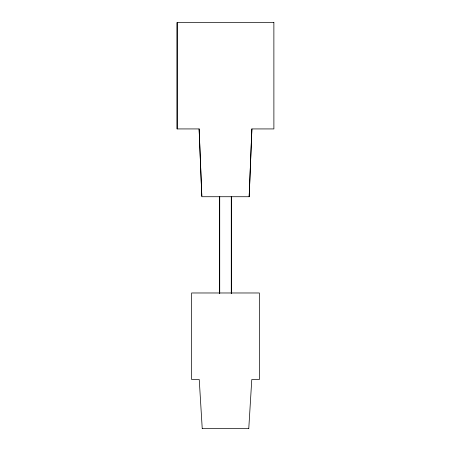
<?xml version="1.0" encoding="UTF-8"?>
<svg xmlns="http://www.w3.org/2000/svg" width="451" height="451" viewBox="0 0 451 451"><rect width="100%" height="100%" fill="white"/><g stroke="black" fill="none" stroke-linecap="round" stroke-linejoin="round"><path stroke-width="0.68" d="M219.693 293.505L219.693 196.416L219.693 293.601M231.307 293.505L231.307 196.416L231.307 293.601M199.105 128.93L201.828 196.726L249.172 196.726L251.878 128.93L273.892 128.93L273.875 22.55M249.172 196.726L251.895 128.93M248.777 428.45L251.782 379.517L259.359 379.517L259.336 292.975L191.641 292.975L191.641 379.517L199.235 379.517L202.223 428.45M273.892 22.55L177.108 22.55L177.108 128.93L199.122 128.93L201.817 196.027M202.206 428.45L248.794 428.45M177.125 22.55L177.125 128.93"/></g></svg>
